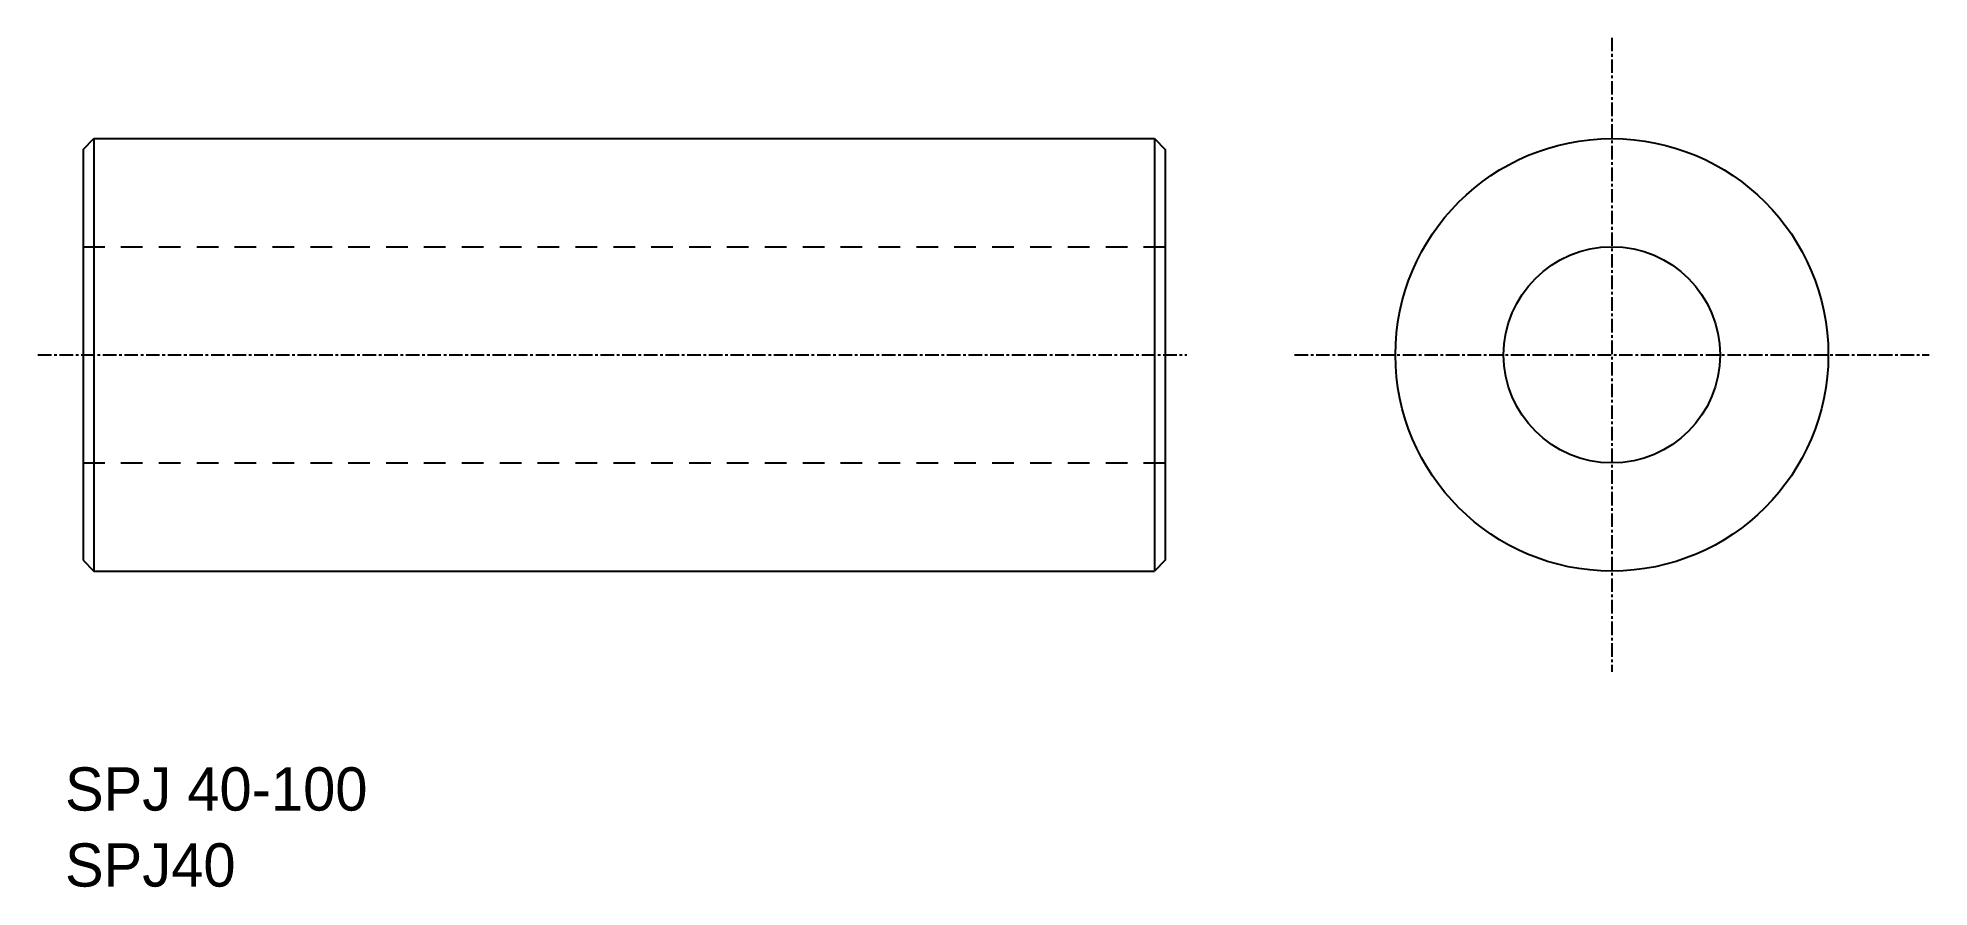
# Model space of a CAD drawing. Extents: x 271 to 446, y 91 to 170.
import ezdxf

# ---------------------------------------------------------------- set-up
doc = ezdxf.new("R2010")
doc.units = 0
doc.linetypes.add('CENTER', pattern=[2, 1.25, -0.25, 0.25, -0.25])
doc.linetypes.add('DASHED', pattern=[3.5, 2, -1.5])
doc.layers.get('0').update_dxf_attribs({"linetype": 'CONTINUOUS'})
doc.layers.add('CENTER', color=1, linetype='CENTER')

msp = doc.modelspace()

# ---------------------------------------------------------------- linework, layer by layer
at = {"color": 7, "linetype": 'CONTINUOUS'}
for p, q in [((275.4, 159.35), (276.4, 160.35)), ((275.4, 159.35), (275.4, 121.35)), ((276.4, 160.35), (374.4, 160.35)), ((276.4, 160.35), (276.4, 120.35)), ((374.4, 160.35), (374.4, 120.35)), ((374.4, 160.35), (375.4, 159.35)), ((375.4, 159.35), (375.4, 121.35)), ((275.4, 121.35), (276.4, 120.35)), ((375.4, 121.35), (374.4, 120.35)), ((276.4, 120.35), (374.4, 120.35))]:
    msp.add_line(p, q, dxfattribs=at)
msp.add_line((300.9, 160.35), (300.9, 160.35))
at = {"color": 3, "linetype": 'DASHED'}
for p, q in [((275.4, 150.35), (375.4, 150.35)), ((275.4, 130.35), (375.4, 130.35))]:
    msp.add_line(p, q, dxfattribs=at)
at = {"color": 7, "linetype": 'CONTINUOUS'}
for radius in [20, 10]:
    msp.add_circle((416.67, 140.35), radius, dxfattribs=at)
at = {"layer": 'CENTER', "color": 1, "linetype": 'CENTER'}
for p, q in [((416.67, 169.68), (416.67, 111.03)), ((271.22, 140.35), (377.4, 140.35)), ((387.34, 140.35), (445.99, 140.35))]:
    msp.add_line(p, q, dxfattribs=at)

# ---------------------------------------------------------------- texts
at = {"color": 7, "linetype": 'CONTINUOUS'}
for s, p in [('SPJ 40-100', (273.73, 98.2)), ('SPJ40', (273.73, 91.17))]:
    msp.add_text(s, height=4, dxfattribs=at).set_placement(p)

doc.saveas('drawing.dxf')
